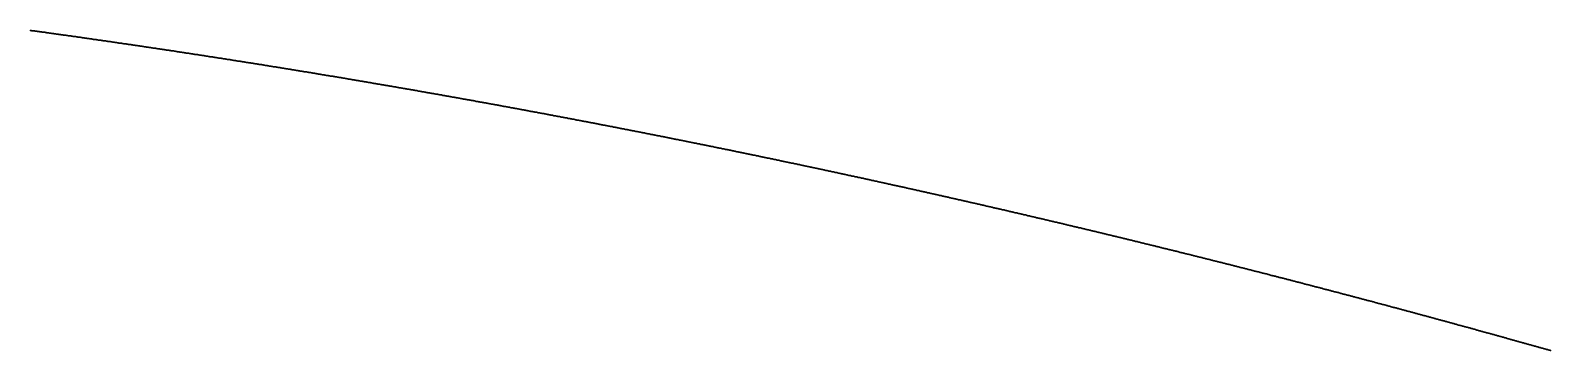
# Model space of a CAD drawing. Header units: metres. Extents: x 0 to 360, y 0 to 49.
# Drawn here: x 225.01 to 236.25, y 46.23 to 48.6 of the extents above; entities that cross this region are included whole.
import ezdxf

# ---------------------------------------------------------------- set-up
doc = ezdxf.new("R2010")
doc.units = ezdxf.units.M

msp = doc.modelspace()

# ---------------------------------------------------------------- linework, layer by layer
for p in [(225.01, 48.596), (225.016, 48.595), (225.022, 48.594), (225.028, 48.594), (225.034, 48.593), (225.04, 48.592), (225.045, 48.591), (225.051, 48.59), (225.057, 48.59), (225.063, 48.589), (225.069, 48.588), (225.075, 48.587), (225.081, 48.586), (225.086, 48.586), (225.092, 48.585), (225.098, 48.584), (225.104, 48.583), (225.11, 48.582), (225.116, 48.582), (225.121, 48.581), (225.127, 48.58), (225.133, 48.579), (225.139, 48.578), (225.145, 48.578), (225.151, 48.577), (225.157, 48.576), (225.162, 48.575), (225.168, 48.574), (225.174, 48.573), (225.18, 48.573), (225.186, 48.572), (225.192, 48.571), (225.197, 48.57), (225.203, 48.569), (225.209, 48.569), (225.215, 48.568), (225.221, 48.567), (225.227, 48.566), (225.233, 48.565), (225.238, 48.564), (225.244, 48.564), (225.25, 48.563), (225.256, 48.562), (225.262, 48.561), (225.268, 48.56), (225.273, 48.56), (225.279, 48.559), (225.285, 48.558), (225.291, 48.557), (225.297, 48.556), (225.303, 48.555), (225.309, 48.555), (225.314, 48.554), (225.32, 48.553), (225.326, 48.552), (225.332, 48.551), (225.338, 48.55), (225.344, 48.55), (225.35, 48.549), (225.355, 48.548), (225.361, 48.547), (225.367, 48.546), (225.373, 48.546), (225.379, 48.545), (225.385, 48.544), (225.39, 48.543), (225.396, 48.542), (225.402, 48.541), (225.408, 48.541), (225.414, 48.54), (225.42, 48.539), (225.426, 48.538), (225.431, 48.537), (225.437, 48.536), (225.443, 48.536), (225.449, 48.535), (225.455, 48.534), (225.461, 48.533), (225.467, 48.532), (225.472, 48.531), (225.478, 48.53), (225.484, 48.53), (225.49, 48.529), (225.496, 48.528), (225.502, 48.527), (225.507, 48.526), (225.513, 48.525), (225.519, 48.525), (225.525, 48.524), (225.531, 48.523), (225.537, 48.522), (225.543, 48.521), (225.548, 48.52), (225.554, 48.52), (225.56, 48.519), (225.566, 48.518), (225.572, 48.517), (225.578, 48.516), (225.584, 48.515), (225.589, 48.514), (225.595, 48.514), (225.601, 48.513), (225.607, 48.512), (225.613, 48.511), (225.619, 48.51), (225.624, 48.509), (225.63, 48.509), (225.636, 48.508), (225.642, 48.507), (225.648, 48.506), (225.654, 48.505), (225.66, 48.504), (225.665, 48.503), (225.671, 48.503), (225.677, 48.502), (225.683, 48.501), (225.689, 48.5), (225.695, 48.499), (225.701, 48.498), (225.706, 48.497), (225.712, 48.497), (225.718, 48.496), (225.724, 48.495), (225.73, 48.494), (225.736, 48.493), (225.741, 48.492), (225.747, 48.491), (225.753, 48.491), (225.759, 48.49), (225.765, 48.489), (225.771, 48.488), (225.777, 48.487), (225.782, 48.486), (225.788, 48.485), (225.794, 48.485), (225.8, 48.484), (225.806, 48.483), (225.812, 48.482), (225.818, 48.481), (225.823, 48.48), (225.829, 48.479), (225.835, 48.479), (225.841, 48.478), (225.847, 48.477), (225.853, 48.476), (225.858, 48.475), (225.864, 48.474), (225.87, 48.473), (225.876, 48.472), (225.882, 48.472), (225.888, 48.471), (225.894, 48.47), (225.899, 48.469), (225.905, 48.468), (225.911, 48.467), (225.917, 48.466), (225.923, 48.465), (225.929, 48.465), (225.935, 48.464), (225.94, 48.463), (225.946, 48.462), (225.952, 48.461), (225.958, 48.46), (225.964, 48.459), (225.97, 48.458), (225.976, 48.458), (225.981, 48.457), (225.987, 48.456), (225.993, 48.455), (225.999, 48.454), (226.005, 48.453), (226.011, 48.452), (226.016, 48.451), (226.022, 48.451), (226.028, 48.45), (226.034, 48.449), (226.04, 48.448), (226.046, 48.447), (226.052, 48.446), (226.057, 48.445), (226.063, 48.444), (226.069, 48.444), (226.075, 48.443), (226.081, 48.442), (226.087, 48.441), (226.093, 48.44), (226.098, 48.439), (226.104, 48.438), (226.11, 48.437), (226.116, 48.436), (226.122, 48.436), (226.128, 48.435), (226.134, 48.434), (226.139, 48.433), (226.145, 48.432), (226.151, 48.431), (226.157, 48.43), (226.163, 48.429), (226.169, 48.428), (226.175, 48.428), (226.18, 48.427), (226.186, 48.426), (226.192, 48.425), (226.198, 48.424), (226.204, 48.423), (226.21, 48.422), (226.215, 48.421), (226.221, 48.42), (226.227, 48.419), (226.233, 48.419), (226.239, 48.418), (226.245, 48.417), (226.251, 48.416), (226.256, 48.415), (226.262, 48.414), (226.268, 48.413), (226.274, 48.412), (226.28, 48.411), (226.286, 48.41), (226.292, 48.41), (226.297, 48.409), (226.303, 48.408), (226.309, 48.407), (226.315, 48.406), (226.321, 48.405), (226.327, 48.404), (226.333, 48.403), (226.338, 48.402), (226.344, 48.401), (226.35, 48.401), (226.356, 48.4), (226.362, 48.399), (226.368, 48.398), (226.374, 48.397), (226.379, 48.396), (226.385, 48.395), (226.391, 48.394), (226.397, 48.393), (226.403, 48.392), (226.409, 48.391), (226.415, 48.391), (226.42, 48.39), (226.426, 48.389), (226.432, 48.388), (226.438, 48.387), (226.444, 48.386), (226.45, 48.385), (226.456, 48.384), (226.461, 48.383), (226.467, 48.382), (226.473, 48.381), (226.479, 48.38), (226.485, 48.38), (226.491, 48.379), (226.496, 48.378), (226.502, 48.377), (226.508, 48.376), (226.514, 48.375), (226.52, 48.374), (226.526, 48.373), (226.532, 48.372), (226.537, 48.371), (226.543, 48.37), (226.549, 48.369), (226.555, 48.369), (226.561, 48.368), (226.567, 48.367), (226.573, 48.366), (226.578, 48.365), (226.584, 48.364), (226.59, 48.363), (226.596, 48.362), (226.602, 48.361), (226.608, 48.36), (226.614, 48.359), (226.619, 48.358), (226.625, 48.357), (226.631, 48.357), (226.637, 48.356), (226.643, 48.355), (226.649, 48.354), (226.655, 48.353), (226.66, 48.352), (226.666, 48.351), (226.672, 48.35), (226.678, 48.349), (226.684, 48.348), (226.69, 48.347), (226.696, 48.346), (226.701, 48.345), (226.707, 48.344), (226.713, 48.343), (226.719, 48.343), (226.725, 48.342), (226.731, 48.341), (226.737, 48.34), (226.742, 48.339), (226.748, 48.338), (226.754, 48.337), (226.76, 48.336), (226.766, 48.335), (226.772, 48.334), (226.778, 48.333), (226.783, 48.332), (226.789, 48.331), (226.795, 48.33), (226.801, 48.329), (226.807, 48.328), (226.813, 48.328), (226.819, 48.327), (226.824, 48.326), (226.83, 48.325), (226.836, 48.324), (226.842, 48.323), (226.848, 48.322), (226.854, 48.321), (226.86, 48.32), (226.865, 48.319), (226.871, 48.318), (226.877, 48.317), (226.883, 48.316), (226.889, 48.315), (226.895, 48.314), (226.901, 48.313), (226.906, 48.312), (226.912, 48.311), (226.918, 48.31), (226.924, 48.31), (226.93, 48.309), (226.936, 48.308), (226.942, 48.307), (226.947, 48.306), (226.953, 48.305), (226.959, 48.304), (226.965, 48.303), (226.971, 48.302), (226.977, 48.301), (226.983, 48.3), (226.988, 48.299), (226.994, 48.298), (227, 48.297), (227.006, 48.296), (227.012, 48.295), (227.018, 48.294), (227.024, 48.293), (227.029, 48.292), (227.035, 48.291), (227.041, 48.29), (227.047, 48.289), (227.053, 48.289), (227.059, 48.288), (227.065, 48.287), (227.07, 48.286), (227.076, 48.285), (227.082, 48.284), (227.088, 48.283), (227.094, 48.282), (227.1, 48.281), (227.106, 48.28), (227.111, 48.279), (227.117, 48.278), (227.123, 48.277), (227.129, 48.276), (227.135, 48.275), (227.141, 48.274), (227.147, 48.273), (227.152, 48.272), (227.158, 48.271), (227.164, 48.27), (227.17, 48.269), (227.176, 48.268), (227.182, 48.267), (227.188, 48.266), (227.193, 48.265), (227.199, 48.264), (227.205, 48.263), (227.211, 48.262), (227.217, 48.261), (227.223, 48.26), (227.229, 48.259), (227.234, 48.259), (227.24, 48.258), (227.246, 48.257), (227.252, 48.256), (227.258, 48.255), (227.264, 48.254), (227.27, 48.253), (227.275, 48.252), (227.281, 48.251), (227.287, 48.25), (227.293, 48.249), (227.299, 48.248), (227.305, 48.247), (227.311, 48.246), (227.316, 48.245), (227.322, 48.244), (227.328, 48.243), (227.334, 48.242), (227.34, 48.241), (227.346, 48.24), (227.352, 48.239), (227.357, 48.238), (227.363, 48.237), (227.369, 48.236), (227.375, 48.235), (227.381, 48.234), (227.387, 48.233), (227.393, 48.232), (227.398, 48.231), (227.404, 48.23), (227.41, 48.229), (227.416, 48.228), (227.422, 48.227), (227.428, 48.226), (227.434, 48.225), (227.439, 48.224), (227.445, 48.223), (227.451, 48.222), (227.457, 48.221), (227.463, 48.22), (227.469, 48.219), (227.475, 48.218), (227.48, 48.217), (227.486, 48.216), (227.492, 48.215), (227.498, 48.214), (227.504, 48.213), (227.51, 48.212), (227.516, 48.211), (227.522, 48.21), (227.527, 48.209), (227.533, 48.208), (227.539, 48.207), (227.545, 48.206), (227.551, 48.205), (227.557, 48.204), (227.563, 48.203), (227.568, 48.202), (227.574, 48.201), (227.58, 48.2), (227.586, 48.199), (227.592, 48.198), (227.598, 48.197), (227.604, 48.196), (227.609, 48.195), (227.615, 48.194), (227.621, 48.193), (227.627, 48.192), (227.633, 48.191), (227.639, 48.19), (227.645, 48.189), (227.65, 48.188), (227.656, 48.187), (227.662, 48.186), (227.668, 48.185), (227.674, 48.184), (227.68, 48.183), (227.686, 48.182), (227.691, 48.181), (227.697, 48.18), (227.703, 48.179), (227.709, 48.178), (227.715, 48.177), (227.721, 48.176), (227.727, 48.175), (227.733, 48.174), (227.738, 48.173), (227.744, 48.172), (227.75, 48.171), (227.756, 48.17), (227.762, 48.169), (227.768, 48.168), (227.774, 48.167), (227.779, 48.166), (227.785, 48.165), (227.791, 48.164), (227.797, 48.163), (227.803, 48.162), (227.809, 48.161), (227.815, 48.16), (227.82, 48.159), (227.826, 48.158), (227.832, 48.157), (227.838, 48.156), (227.844, 48.155), (227.85, 48.154), (227.856, 48.153), (227.861, 48.152), (227.867, 48.151), (227.873, 48.149), (227.879, 48.148), (227.885, 48.147), (227.891, 48.146), (227.897, 48.145), (227.903, 48.144), (227.908, 48.143), (227.914, 48.142), (227.92, 48.141), (227.926, 48.14), (227.932, 48.139), (227.938, 48.138), (227.944, 48.137), (227.949, 48.136), (227.955, 48.135), (227.961, 48.134), (227.967, 48.133), (227.973, 48.132), (227.979, 48.131), (227.985, 48.13), (227.99, 48.129), (227.996, 48.128), (228.002, 48.127), (228.008, 48.126), (228.014, 48.125), (228.02, 48.124), (228.026, 48.123), (228.031, 48.122), (228.037, 48.121), (228.043, 48.12), (228.049, 48.119), (228.055, 48.117), (228.061, 48.116), (228.067, 48.115), (228.073, 48.114), (228.078, 48.113), (228.084, 48.112), (228.09, 48.111), (228.096, 48.11), (228.102, 48.109), (228.108, 48.108), (228.114, 48.107), (228.119, 48.106), (228.125, 48.105), (228.131, 48.104), (228.137, 48.103), (228.143, 48.102), (228.149, 48.101), (228.155, 48.1), (228.16, 48.099), (228.166, 48.098), (228.172, 48.097), (228.178, 48.096), (228.184, 48.095), (228.19, 48.093), (228.196, 48.092), (228.202, 48.091), (228.207, 48.09), (228.213, 48.089), (228.219, 48.088), (228.225, 48.087), (228.231, 48.086), (228.237, 48.085), (228.243, 48.084), (228.248, 48.083), (228.254, 48.082), (228.26, 48.081), (228.266, 48.08), (228.272, 48.079), (228.278, 48.078), (228.284, 48.077), (228.29, 48.076), (228.295, 48.075), (228.301, 48.073), (228.307, 48.072), (228.313, 48.071), (228.319, 48.07), (228.325, 48.069), (228.331, 48.068), (228.336, 48.067), (228.342, 48.066), (228.348, 48.065), (228.354, 48.064), (228.36, 48.063), (228.366, 48.062), (228.372, 48.061), (228.377, 48.06), (228.383, 48.059), (228.389, 48.058), (228.395, 48.056), (228.401, 48.055), (228.407, 48.054), (228.413, 48.053), (228.419, 48.052), (228.424, 48.051), (228.43, 48.05), (228.436, 48.049), (228.442, 48.048), (228.448, 48.047), (228.454, 48.046), (228.46, 48.045), (228.465, 48.044), (228.471, 48.043), (228.477, 48.041), (228.483, 48.04), (228.489, 48.039), (228.495, 48.038), (228.501, 48.037), (228.507, 48.036), (228.512, 48.035), (228.518, 48.034), (228.524, 48.033), (228.53, 48.032), (228.536, 48.031), (228.542, 48.03), (228.548, 48.029), (228.553, 48.028), (228.559, 48.026), (228.565, 48.025), (228.571, 48.024), (228.577, 48.023), (228.583, 48.022), (228.589, 48.021), (228.595, 48.02), (228.6, 48.019), (228.606, 48.018), (228.612, 48.017), (228.618, 48.016), (228.624, 48.015), (228.63, 48.013), (228.636, 48.012), (228.641, 48.011), (228.647, 48.01), (228.653, 48.009), (228.659, 48.008), (228.665, 48.007), (228.671, 48.006), (228.677, 48.005), (228.683, 48.004), (228.688, 48.003), (228.694, 48.002), (228.7, 48), (228.706, 47.999), (228.712, 47.998), (228.718, 47.997), (228.724, 47.996), (228.729, 47.995), (228.735, 47.994), (228.741, 47.993), (228.747, 47.992), (228.753, 47.991), (228.759, 47.99), (228.765, 47.988), (228.771, 47.987), (228.776, 47.986), (228.782, 47.985), (228.788, 47.984), (228.794, 47.983), (228.8, 47.982), (228.806, 47.981), (228.812, 47.98), (228.817, 47.979), (228.823, 47.977), (228.829, 47.976), (228.835, 47.975), (228.841, 47.974), (228.847, 47.973), (228.853, 47.972), (228.859, 47.971), (228.864, 47.97), (228.87, 47.969), (228.876, 47.968), (228.882, 47.966), (228.888, 47.965), (228.894, 47.964), (228.9, 47.963), (228.905, 47.962), (228.911, 47.961), (228.917, 47.96), (228.923, 47.959), (228.929, 47.958), (228.935, 47.956), (228.941, 47.955), (228.947, 47.954), (228.952, 47.953), (228.958, 47.952), (228.964, 47.951), (228.97, 47.95), (228.976, 47.949), (228.982, 47.948), (228.988, 47.946), (228.994, 47.945), (228.999, 47.944), (229.005, 47.943), (229.011, 47.942), (229.017, 47.941), (229.023, 47.94), (229.029, 47.939), (229.035, 47.938), (229.04, 47.936), (229.046, 47.935), (229.052, 47.934), (229.058, 47.933), (229.064, 47.932), (229.07, 47.931), (229.076, 47.93), (229.082, 47.929), (229.087, 47.928), (229.093, 47.926), (229.099, 47.925), (229.105, 47.924), (229.111, 47.923), (229.117, 47.922), (229.123, 47.921), (229.129, 47.92), (229.134, 47.919), (229.14, 47.917), (229.146, 47.916), (229.152, 47.915), (229.158, 47.914), (229.164, 47.913), (229.17, 47.912), (229.175, 47.911), (229.181, 47.91), (229.187, 47.908), (229.193, 47.907), (229.199, 47.906), (229.205, 47.905), (229.211, 47.904), (229.217, 47.903), (229.222, 47.902), (229.228, 47.901), (229.234, 47.899), (229.24, 47.898), (229.246, 47.897), (229.252, 47.896), (229.258, 47.895), (229.264, 47.894), (229.269, 47.893), (229.275, 47.891), (229.281, 47.89), (229.287, 47.889), (229.293, 47.888), (229.299, 47.887), (229.305, 47.886), (229.311, 47.885), (229.316, 47.884), (229.322, 47.882), (229.328, 47.881), (229.334, 47.88), (229.34, 47.879), (229.346, 47.878), (229.352, 47.877), (229.357, 47.876), (229.363, 47.874), (229.369, 47.873), (229.375, 47.872), (229.381, 47.871), (229.387, 47.87), (229.393, 47.869), (229.399, 47.868), (229.404, 47.866), (229.41, 47.865), (229.416, 47.864), (229.422, 47.863), (229.428, 47.862), (229.434, 47.861), (229.44, 47.86), (229.446, 47.858), (229.451, 47.857), (229.457, 47.856), (229.463, 47.855), (229.469, 47.854), (229.475, 47.853), (229.481, 47.851), (229.487, 47.85), (229.493, 47.849), (229.498, 47.848), (229.504, 47.847), (229.51, 47.846), (229.516, 47.845), (229.522, 47.843), (229.528, 47.842), (229.534, 47.841), (229.54, 47.84), (229.545, 47.839), (229.551, 47.838), (229.557, 47.836), (229.563, 47.835), (229.569, 47.834), (229.575, 47.833), (229.581, 47.832), (229.586, 47.831), (229.592, 47.83), (229.598, 47.828), (229.604, 47.827), (229.61, 47.826), (229.616, 47.825), (229.622, 47.824), (229.628, 47.823), (229.633, 47.821), (229.639, 47.82), (229.645, 47.819), (229.651, 47.818), (229.657, 47.817), (229.663, 47.816), (229.669, 47.814), (229.675, 47.813), (229.68, 47.812), (229.686, 47.811), (229.692, 47.81), (229.698, 47.809), (229.704, 47.807), (229.71, 47.806), (229.716, 47.805), (229.722, 47.804), (229.727, 47.803), (229.733, 47.802), (229.739, 47.8), (229.745, 47.799), (229.751, 47.798), (229.757, 47.797), (229.763, 47.796), (229.769, 47.795), (229.774, 47.793), (229.78, 47.792), (229.786, 47.791), (229.792, 47.79), (229.798, 47.789), (229.804, 47.788), (229.81, 47.786), (229.816, 47.785), (229.821, 47.784), (229.827, 47.783), (229.833, 47.782), (229.839, 47.78), (229.845, 47.779), (229.851, 47.778), (229.857, 47.777), (229.863, 47.776), (229.868, 47.775), (229.874, 47.773), (229.88, 47.772), (229.886, 47.771), (229.892, 47.77), (229.898, 47.769), (229.904, 47.767), (229.91, 47.766), (229.915, 47.765), (229.921, 47.764), (229.927, 47.763), (229.933, 47.762), (229.939, 47.76), (229.945, 47.759), (229.951, 47.758), (229.957, 47.757), (229.962, 47.756), (229.968, 47.754), (229.974, 47.753), (229.98, 47.752), (229.986, 47.751), (229.992, 47.75), (229.998, 47.748), (230.004, 47.747), (230.009, 47.746), (230.015, 47.745), (230.021, 47.744), (230.027, 47.743), (230.033, 47.741), (230.039, 47.74), (230.045, 47.739), (230.051, 47.738), (230.056, 47.737), (230.062, 47.735), (230.068, 47.734), (230.074, 47.733), (230.08, 47.732), (230.086, 47.731), (230.092, 47.729), (230.098, 47.728), (230.103, 47.727), (230.109, 47.726), (230.115, 47.725), (230.121, 47.723), (230.127, 47.722), (230.133, 47.721), (230.139, 47.72), (230.145, 47.719), (230.15, 47.717), (230.156, 47.716), (230.162, 47.715), (230.168, 47.714), (230.174, 47.713), (230.18, 47.711), (230.186, 47.71), (230.192, 47.709), (230.197, 47.708), (230.203, 47.707), (230.209, 47.705), (230.215, 47.704), (230.221, 47.703), (230.227, 47.702), (230.233, 47.7), (230.239, 47.699), (230.244, 47.698), (230.25, 47.697), (230.256, 47.696), (230.262, 47.694), (230.268, 47.693), (230.274, 47.692), (230.28, 47.691), (230.286, 47.69), (230.291, 47.688), (230.297, 47.687), (230.303, 47.686), (230.309, 47.685), (230.315, 47.684), (230.321, 47.682), (230.327, 47.681), (230.333, 47.68), (230.339, 47.679), (230.344, 47.677), (230.35, 47.676), (230.356, 47.675), (230.362, 47.674), (230.368, 47.673), (230.374, 47.671), (230.38, 47.67), (230.386, 47.669), (230.391, 47.668), (230.397, 47.666), (230.403, 47.665), (230.409, 47.664), (230.415, 47.663), (230.421, 47.662), (230.427, 47.66), (230.433, 47.659), (230.438, 47.658), (230.444, 47.657), (230.45, 47.655), (230.456, 47.654), (230.462, 47.653), (230.468, 47.652), (230.474, 47.651), (230.48, 47.649), (230.485, 47.648), (230.491, 47.647), (230.497, 47.646), (230.503, 47.644), (230.509, 47.643), (230.515, 47.642), (230.521, 47.641), (230.527, 47.639), (230.533, 47.638), (230.538, 47.637), (230.544, 47.636), (230.55, 47.635), (230.556, 47.633), (230.562, 47.632), (230.568, 47.631), (230.574, 47.63), (230.58, 47.628), (230.585, 47.627), (230.591, 47.626), (230.597, 47.625), (230.603, 47.623), (230.609, 47.622), (230.615, 47.621), (230.621, 47.62), (230.627, 47.618), (230.632, 47.617), (230.638, 47.616), (230.644, 47.615), (230.65, 47.614), (230.656, 47.612), (230.662, 47.611), (230.668, 47.61), (230.674, 47.609), (230.68, 47.607), (230.685, 47.606), (230.691, 47.605), (230.697, 47.604), (230.703, 47.602), (230.709, 47.601), (230.715, 47.6), (230.721, 47.599), (230.727, 47.597), (230.732, 47.596), (230.738, 47.595), (230.744, 47.594), (230.75, 47.592), (230.756, 47.591), (230.762, 47.59), (230.768, 47.589), (230.774, 47.587), (230.779, 47.586), (230.785, 47.585), (230.791, 47.584), (230.797, 47.582), (230.803, 47.581), (230.809, 47.58), (230.815, 47.579), (230.821, 47.577), (230.827, 47.576), (230.832, 47.575), (230.838, 47.574), (230.844, 47.572), (230.85, 47.571), (230.856, 47.57), (230.862, 47.569), (230.868, 47.567), (230.874, 47.566), (230.879, 47.565), (230.885, 47.563), (230.891, 47.562), (230.897, 47.561), (230.903, 47.56), (230.909, 47.558), (230.915, 47.557), (230.921, 47.556), (230.927, 47.555), (230.932, 47.553), (230.938, 47.552), (230.944, 47.551), (230.95, 47.55), (230.956, 47.548), (230.962, 47.547), (230.968, 47.546), (230.974, 47.545), (230.979, 47.543), (230.985, 47.542), (230.991, 47.541), (230.997, 47.539), (231.003, 47.538), (231.009, 47.537), (231.015, 47.536), (231.021, 47.534), (231.027, 47.533), (231.032, 47.532), (231.038, 47.531), (231.044, 47.529), (231.05, 47.528), (231.056, 47.527), (231.062, 47.525), (231.068, 47.524), (231.074, 47.523), (231.079, 47.522), (231.085, 47.52), (231.091, 47.519), (231.097, 47.518), (231.103, 47.517), (231.109, 47.515), (231.115, 47.514), (231.121, 47.513), (231.127, 47.511), (231.132, 47.51), (231.138, 47.509), (231.144, 47.508), (231.15, 47.506), (231.156, 47.505), (231.162, 47.504), (231.168, 47.503), (231.174, 47.501), (231.18, 47.5), (231.185, 47.499), (231.191, 47.497), (231.197, 47.496), (231.203, 47.495), (231.209, 47.494), (231.215, 47.492), (231.221, 47.491), (231.227, 47.49), (231.232, 47.488), (231.238, 47.487), (231.244, 47.486), (231.25, 47.485), (231.256, 47.483), (231.262, 47.482), (231.268, 47.481), (231.274, 47.479), (231.28, 47.478), (231.285, 47.477), (231.291, 47.475), (231.297, 47.474), (231.303, 47.473), (231.309, 47.472), (231.315, 47.47), (231.321, 47.469), (231.327, 47.468), (231.332, 47.466), (231.338, 47.465), (231.344, 47.464), (231.35, 47.463), (231.356, 47.461), (231.362, 47.46), (231.368, 47.459), (231.374, 47.457), (231.38, 47.456), (231.385, 47.455), (231.391, 47.453), (231.397, 47.452), (231.403, 47.451), (231.409, 47.45), (231.415, 47.448), (231.421, 47.447), (231.427, 47.446), (231.433, 47.444), (231.438, 47.443), (231.444, 47.442), (231.45, 47.44), (231.456, 47.439), (231.462, 47.438), (231.468, 47.437), (231.474, 47.435), (231.48, 47.434), (231.486, 47.433), (231.491, 47.431), (231.497, 47.43), (231.503, 47.429), (231.509, 47.427), (231.515, 47.426), (231.521, 47.425), (231.527, 47.423), (231.533, 47.422), (231.538, 47.421), (231.544, 47.42), (231.55, 47.418), (231.556, 47.417), (231.562, 47.416), (231.568, 47.414), (231.574, 47.413), (231.58, 47.412), (231.586, 47.41), (231.591, 47.409), (231.597, 47.408), (231.603, 47.406), (231.609, 47.405), (231.615, 47.404), (231.621, 47.402), (231.627, 47.401), (231.633, 47.4), (231.639, 47.399), (231.644, 47.397), (231.65, 47.396), (231.656, 47.395), (231.662, 47.393), (231.668, 47.392), (231.674, 47.391), (231.68, 47.389), (231.686, 47.388), (231.692, 47.387), (231.697, 47.385), (231.703, 47.384), (231.709, 47.383), (231.715, 47.381), (231.721, 47.38), (231.727, 47.379), (231.733, 47.377), (231.739, 47.376), (231.745, 47.375), (231.75, 47.373), (231.756, 47.372), (231.762, 47.371), (231.768, 47.369), (231.774, 47.368), (231.78, 47.367), (231.786, 47.365), (231.792, 47.364), (231.798, 47.363), (231.803, 47.361), (231.809, 47.36), (231.815, 47.359), (231.821, 47.357), (231.827, 47.356), (231.833, 47.355), (231.839, 47.353), (231.845, 47.352), (231.851, 47.351), (231.856, 47.349), (231.862, 47.348), (231.868, 47.347), (231.874, 47.345), (231.88, 47.344), (231.886, 47.343), (231.892, 47.341), (231.898, 47.34), (231.904, 47.339), (231.909, 47.337), (231.915, 47.336), (231.921, 47.335), (231.927, 47.333), (231.933, 47.332), (231.939, 47.331), (231.945, 47.329), (231.951, 47.328), (231.957, 47.327), (231.962, 47.325), (231.968, 47.324), (231.974, 47.323), (231.98, 47.321), (231.986, 47.32), (231.992, 47.319), (231.998, 47.317), (232.004, 47.316), (232.01, 47.315), (232.015, 47.313), (232.021, 47.312), (232.027, 47.311), (232.033, 47.309), (232.039, 47.308), (232.045, 47.306), (232.051, 47.305), (232.057, 47.304), (232.063, 47.302), (232.068, 47.301), (232.074, 47.3), (232.08, 47.298), (232.086, 47.297), (232.092, 47.296), (232.098, 47.294), (232.104, 47.293), (232.11, 47.292), (232.116, 47.29), (232.121, 47.289), (232.127, 47.288), (232.133, 47.286), (232.139, 47.285), (232.145, 47.283), (232.151, 47.282), (232.157, 47.281), (232.163, 47.279), (232.169, 47.278), (232.175, 47.277), (232.18, 47.275), (232.186, 47.274), (232.192, 47.273), (232.198, 47.271), (232.204, 47.27), (232.21, 47.269), (232.216, 47.267), (232.222, 47.266), (232.228, 47.264), (232.233, 47.263), (232.239, 47.262), (232.245, 47.26), (232.251, 47.259), (232.257, 47.258), (232.263, 47.256), (232.269, 47.255), (232.275, 47.253), (232.281, 47.252), (232.286, 47.251), (232.292, 47.249), (232.298, 47.248), (232.304, 47.247), (232.31, 47.245), (232.316, 47.244), (232.322, 47.243), (232.328, 47.241), (232.334, 47.24), (232.339, 47.238), (232.345, 47.237), (232.351, 47.236), (232.357, 47.234), (232.363, 47.233), (232.369, 47.232), (232.375, 47.23), (232.381, 47.229), (232.387, 47.227), (232.393, 47.226), (232.398, 47.225), (232.404, 47.223), (232.41, 47.222), (232.416, 47.221), (232.422, 47.219), (232.428, 47.218), (232.434, 47.216), (232.44, 47.215), (232.446, 47.214), (232.451, 47.212), (232.457, 47.211), (232.463, 47.209), (232.469, 47.208), (232.475, 47.207), (232.481, 47.205), (232.487, 47.204), (232.493, 47.203), (232.499, 47.201), (232.505, 47.2), (232.51, 47.198), (232.516, 47.197), (232.522, 47.196), (232.528, 47.194), (232.534, 47.193), (232.54, 47.191), (232.546, 47.19), (232.552, 47.189), (232.558, 47.187), (232.563, 47.186), (232.569, 47.185), (232.575, 47.183), (232.581, 47.182), (232.587, 47.18), (232.593, 47.179), (232.599, 47.178), (232.605, 47.176), (232.611, 47.175), (232.617, 47.173), (232.622, 47.172), (232.628, 47.171), (232.634, 47.169), (232.64, 47.168), (232.646, 47.166), (232.652, 47.165), (232.658, 47.164), (232.664, 47.162), (232.67, 47.161), (232.675, 47.159), (232.681, 47.158), (232.687, 47.157), (232.693, 47.155), (232.699, 47.154), (232.705, 47.152), (232.711, 47.151), (232.717, 47.15), (232.723, 47.148), (232.729, 47.147), (232.734, 47.145), (232.74, 47.144), (232.746, 47.143), (232.752, 47.141), (232.758, 47.14), (232.764, 47.138), (232.77, 47.137), (232.776, 47.136), (232.782, 47.134), (232.787, 47.133), (232.793, 47.131), (232.799, 47.13), (232.805, 47.129), (232.811, 47.127), (232.817, 47.126), (232.823, 47.124), (232.829, 47.123), (232.835, 47.122), (232.841, 47.12), (232.846, 47.119), (232.852, 47.117), (232.858, 47.116), (232.864, 47.114), (232.87, 47.113), (232.876, 47.112), (232.882, 47.11), (232.888, 47.109), (232.894, 47.107), (232.9, 47.106), (232.905, 47.105), (232.911, 47.103), (232.917, 47.102), (232.923, 47.1), (232.929, 47.099), (232.935, 47.097), (232.941, 47.096), (232.947, 47.095), (232.953, 47.093), (232.958, 47.092), (232.964, 47.09), (232.97, 47.089), (232.976, 47.088), (232.982, 47.086), (232.988, 47.085), (232.994, 47.083), (233, 47.082), (233.006, 47.08), (233.012, 47.079), (233.017, 47.078), (233.023, 47.076), (233.029, 47.075), (233.035, 47.073), (233.041, 47.072), (233.047, 47.07), (233.053, 47.069), (233.059, 47.068), (233.065, 47.066), (233.071, 47.065), (233.076, 47.063), (233.082, 47.062), (233.088, 47.06), (233.094, 47.059), (233.1, 47.058), (233.106, 47.056), (233.112, 47.055), (233.118, 47.053), (233.124, 47.052), (233.13, 47.05), (233.135, 47.049), (233.141, 47.048), (233.147, 47.046), (233.153, 47.045), (233.159, 47.043), (233.165, 47.042), (233.171, 47.04), (233.177, 47.039), (233.183, 47.037), (233.189, 47.036), (233.194, 47.035), (233.2, 47.033), (233.206, 47.032), (233.212, 47.03), (233.218, 47.029), (233.224, 47.027), (233.23, 47.026), (233.236, 47.025), (233.242, 47.023), (233.248, 47.022), (233.253, 47.02), (233.259, 47.019), (233.265, 47.017), (233.271, 47.016), (233.277, 47.014), (233.283, 47.013), (233.289, 47.012), (233.295, 47.01), (233.301, 47.009), (233.307, 47.007), (233.312, 47.006), (233.318, 47.004), (233.324, 47.003), (233.33, 47.001), (233.336, 47), (233.342, 46.999), (233.348, 46.997), (233.354, 46.996), (233.36, 46.994), (233.366, 46.993), (233.371, 46.991), (233.377, 46.99), (233.383, 46.988), (233.389, 46.987), (233.395, 46.985), (233.401, 46.984), (233.407, 46.983), (233.413, 46.981), (233.419, 46.98), (233.425, 46.978), (233.43, 46.977), (233.436, 46.975), (233.442, 46.974), (233.448, 46.972), (233.454, 46.971), (233.46, 46.969), (233.466, 46.968), (233.472, 46.966), (233.478, 46.965), (233.484, 46.964), (233.489, 46.962), (233.495, 46.961), (233.501, 46.959), (233.507, 46.958), (233.513, 46.956), (233.519, 46.955), (233.525, 46.953), (233.531, 46.952), (233.537, 46.95), (233.543, 46.949), (233.548, 46.947), (233.554, 46.946), (233.56, 46.945), (233.566, 46.943), (233.572, 46.942), (233.578, 46.94), (233.584, 46.939), (233.59, 46.937), (233.596, 46.936), (233.602, 46.934), (233.608, 46.933), (233.613, 46.931), (233.619, 46.93), (233.625, 46.928), (233.631, 46.927), (233.637, 46.925), (233.643, 46.924), (233.649, 46.922), (233.655, 46.921), (233.661, 46.92), (233.667, 46.918), (233.672, 46.917), (233.678, 46.915), (233.684, 46.914), (233.69, 46.912), (233.696, 46.911), (233.702, 46.909), (233.708, 46.908), (233.714, 46.906), (233.72, 46.905), (233.726, 46.903), (233.731, 46.902), (233.737, 46.9), (233.743, 46.899), (233.749, 46.897), (233.755, 46.896), (233.761, 46.894), (233.767, 46.893), (233.773, 46.891), (233.779, 46.89), (233.785, 46.888), (233.791, 46.887), (233.796, 46.885), (233.802, 46.884), (233.808, 46.883), (233.814, 46.881), (233.82, 46.88), (233.826, 46.878), (233.832, 46.877), (233.838, 46.875), (233.844, 46.874), (233.85, 46.872), (233.855, 46.871), (233.861, 46.869), (233.867, 46.868), (233.873, 46.866), (233.879, 46.865), (233.885, 46.863), (233.891, 46.862), (233.897, 46.86), (233.903, 46.859), (233.909, 46.857), (233.915, 46.856), (233.92, 46.854), (233.926, 46.853), (233.932, 46.851), (233.938, 46.85), (233.944, 46.848), (233.95, 46.847), (233.956, 46.845), (233.962, 46.844), (233.968, 46.842), (233.974, 46.841), (233.98, 46.839), (233.985, 46.838), (233.991, 46.836), (233.997, 46.835), (234.003, 46.833), (234.009, 46.832), (234.015, 46.83), (234.021, 46.829), (234.027, 46.827), (234.033, 46.826), (234.039, 46.824), (234.044, 46.823), (234.05, 46.821), (234.056, 46.82), (234.062, 46.818), (234.068, 46.817), (234.074, 46.815), (234.08, 46.814), (234.086, 46.812), (234.092, 46.811), (234.098, 46.809), (234.104, 46.808), (234.109, 46.806), (234.115, 46.805), (234.121, 46.803), (234.127, 46.802), (234.133, 46.8), (234.139, 46.799), (234.145, 46.797), (234.151, 46.796), (234.157, 46.794), (234.163, 46.793), (234.169, 46.791), (234.174, 46.79), (234.18, 46.788), (234.186, 46.786), (234.192, 46.785), (234.198, 46.783), (234.204, 46.782), (234.21, 46.78), (234.216, 46.779), (234.222, 46.777), (234.228, 46.776), (234.234, 46.774), (234.239, 46.773), (234.245, 46.771), (234.251, 46.77), (234.257, 46.768), (234.263, 46.767), (234.269, 46.765), (234.275, 46.764), (234.281, 46.762), (234.287, 46.761), (234.293, 46.759), (234.299, 46.758), (234.304, 46.756), (234.31, 46.755), (234.316, 46.753), (234.322, 46.752), (234.328, 46.75), (234.334, 46.748), (234.34, 46.747), (234.346, 46.745), (234.352, 46.744), (234.358, 46.742), (234.364, 46.741), (234.369, 46.739), (234.375, 46.738), (234.381, 46.736), (234.387, 46.735), (234.393, 46.733), (234.399, 46.732), (234.405, 46.73), (234.411, 46.729), (234.417, 46.727), (234.423, 46.726), (234.429, 46.724), (234.434, 46.722), (234.44, 46.721), (234.446, 46.719), (234.452, 46.718), (234.458, 46.716), (234.464, 46.715), (234.47, 46.713), (234.476, 46.712), (234.482, 46.71), (234.488, 46.709), (234.494, 46.707), (234.499, 46.706), (234.505, 46.704), (234.511, 46.702), (234.517, 46.701), (234.523, 46.699), (234.529, 46.698), (234.535, 46.696), (234.541, 46.695), (234.547, 46.693), (234.553, 46.692), (234.559, 46.69), (234.564, 46.689), (234.57, 46.687), (234.576, 46.685), (234.582, 46.684), (234.588, 46.682), (234.594, 46.681), (234.6, 46.679), (234.606, 46.678), (234.612, 46.676), (234.618, 46.675), (234.624, 46.673), (234.63, 46.672), (234.635, 46.67), (234.641, 46.668), (234.647, 46.667), (234.653, 46.665), (234.659, 46.664), (234.665, 46.662), (234.671, 46.661), (234.677, 46.659), (234.683, 46.658), (234.689, 46.656), (234.695, 46.654), (234.7, 46.653), (234.706, 46.651), (234.712, 46.65), (234.718, 46.648), (234.724, 46.647), (234.73, 46.645), (234.736, 46.644), (234.742, 46.642), (234.748, 46.64), (234.754, 46.639), (234.76, 46.637), (234.765, 46.636), (234.771, 46.634), (234.777, 46.633), (234.783, 46.631), (234.789, 46.63), (234.795, 46.628), (234.801, 46.626), (234.807, 46.625), (234.813, 46.623), (234.819, 46.622), (234.825, 46.62), (234.831, 46.619), (234.836, 46.617), (234.842, 46.615), (234.848, 46.614), (234.854, 46.612), (234.86, 46.611), (234.866, 46.609), (234.872, 46.608), (234.878, 46.606), (234.884, 46.605), (234.89, 46.603), (234.896, 46.601), (234.902, 46.6), (234.907, 46.598), (234.913, 46.597), (234.919, 46.595), (234.925, 46.594), (234.931, 46.592), (234.937, 46.59), (234.943, 46.589), (234.949, 46.587), (234.955, 46.586), (234.961, 46.584), (234.967, 46.583), (234.972, 46.581), (234.978, 46.579), (234.984, 46.578), (234.99, 46.576), (234.996, 46.575), (235.002, 46.573), (235.008, 46.571), (235.014, 46.57), (235.02, 46.568), (235.026, 46.567), (235.032, 46.565), (235.038, 46.564), (235.043, 46.562), (235.049, 46.56), (235.055, 46.559), (235.061, 46.557), (235.067, 46.556), (235.073, 46.554), (235.079, 46.552), (235.085, 46.551), (235.091, 46.549), (235.097, 46.548), (235.103, 46.546), (235.109, 46.545), (235.114, 46.543), (235.12, 46.541), (235.126, 46.54), (235.132, 46.538), (235.138, 46.537), (235.144, 46.535), (235.15, 46.533), (235.156, 46.532), (235.162, 46.53), (235.168, 46.529), (235.174, 46.527), (235.18, 46.526), (235.185, 46.524), (235.191, 46.522), (235.197, 46.521), (235.203, 46.519), (235.209, 46.518), (235.215, 46.516), (235.221, 46.514), (235.227, 46.513), (235.233, 46.511), (235.239, 46.51), (235.245, 46.508), (235.251, 46.506), (235.256, 46.505), (235.262, 46.503), (235.268, 46.502), (235.274, 46.5), (235.28, 46.498), (235.286, 46.497), (235.292, 46.495), (235.298, 46.494), (235.304, 46.492), (235.31, 46.49), (235.316, 46.489), (235.322, 46.487), (235.327, 46.486), (235.333, 46.484), (235.339, 46.482), (235.345, 46.481), (235.351, 46.479), (235.357, 46.478), (235.363, 46.476), (235.369, 46.474), (235.375, 46.473), (235.381, 46.471), (235.387, 46.47), (235.393, 46.468), (235.399, 46.466), (235.404, 46.465), (235.41, 46.463), (235.416, 46.461), (235.422, 46.46), (235.428, 46.458), (235.434, 46.457), (235.44, 46.455), (235.446, 46.453), (235.452, 46.452), (235.458, 46.45), (235.464, 46.449), (235.47, 46.447), (235.475, 46.445), (235.481, 46.444), (235.487, 46.442), (235.493, 46.441), (235.499, 46.439), (235.505, 46.437), (235.511, 46.436), (235.517, 46.434), (235.523, 46.432), (235.529, 46.431), (235.535, 46.429), (235.541, 46.428), (235.547, 46.426), (235.552, 46.424), (235.558, 46.423), (235.564, 46.421), (235.57, 46.419), (235.576, 46.418), (235.582, 46.416), (235.588, 46.415), (235.594, 46.413), (235.6, 46.411), (235.606, 46.41), (235.612, 46.408), (235.618, 46.406), (235.623, 46.405), (235.629, 46.403), (235.635, 46.402), (235.641, 46.4), (235.647, 46.398), (235.653, 46.397), (235.659, 46.395), (235.665, 46.393), (235.671, 46.392), (235.677, 46.39), (235.683, 46.389), (235.689, 46.387), (235.695, 46.385), (235.7, 46.384), (235.706, 46.382), (235.712, 46.38), (235.718, 46.379), (235.724, 46.377), (235.73, 46.376), (235.736, 46.374), (235.742, 46.372), (235.748, 46.371), (235.754, 46.369), (235.76, 46.367), (235.766, 46.366), (235.772, 46.364), (235.777, 46.362), (235.783, 46.361), (235.789, 46.359), (235.795, 46.358), (235.801, 46.356), (235.807, 46.354), (235.813, 46.353), (235.819, 46.351), (235.825, 46.349), (235.831, 46.348), (235.837, 46.346), (235.843, 46.344), (235.849, 46.343), (235.854, 46.341), (235.86, 46.339), (235.866, 46.338), (235.872, 46.336), (235.878, 46.335), (235.884, 46.333), (235.89, 46.331), (235.896, 46.33), (235.902, 46.328), (235.908, 46.326), (235.914, 46.325), (235.92, 46.323), (235.926, 46.321), (235.931, 46.32), (235.937, 46.318), (235.943, 46.316), (235.949, 46.315), (235.955, 46.313), (235.961, 46.311), (235.967, 46.31), (235.973, 46.308), (235.979, 46.306), (235.985, 46.305), (235.991, 46.303), (235.997, 46.302), (236.003, 46.3), (236.008, 46.298), (236.014, 46.297), (236.02, 46.295), (236.026, 46.293), (236.032, 46.292), (236.038, 46.29), (236.044, 46.288), (236.05, 46.287), (236.056, 46.285), (236.062, 46.283), (236.068, 46.282), (236.074, 46.28), (236.08, 46.278), (236.086, 46.277), (236.091, 46.275), (236.097, 46.273), (236.103, 46.272), (236.109, 46.27), (236.115, 46.268), (236.121, 46.267), (236.127, 46.265), (236.133, 46.263), (236.139, 46.262), (236.145, 46.26), (236.151, 46.258), (236.157, 46.257), (236.163, 46.255), (236.168, 46.253), (236.174, 46.252), (236.18, 46.25), (236.186, 46.248), (236.192, 46.247), (236.198, 46.245), (236.204, 46.243), (236.21, 46.242), (236.216, 46.24), (236.222, 46.238), (236.228, 46.237), (236.234, 46.235), (236.24, 46.233), (236.246, 46.232), (236.251, 46.23)]:
    msp.add_point(p)

doc.saveas('drawing.dxf')
